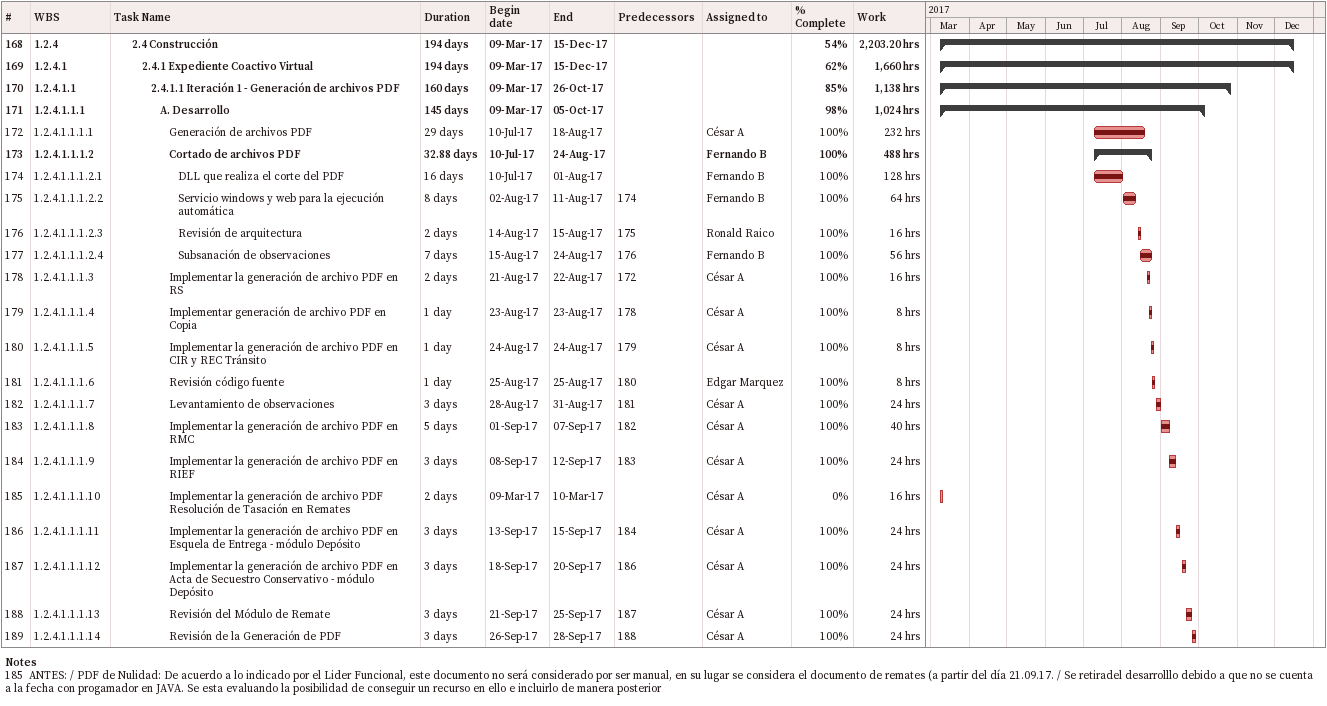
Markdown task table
| ID | WBS | Task | Duration | Start | Finish | Predecessors | Resources | % complete | Work (h) |
|---|---|---|---|---|---|---|---|---|---|
| 168 | 1.2.4 | **2.4 Construcción** | 194d | 2017-03-09 | 2017-12-15 |  |  | 54 | 2203.20 |
| 169 | 1.2.4.1 | **2.4.1 Expediente Coactivo Virtual** | 194d | 2017-03-09 | 2017-12-15 |  |  | 62 | 1660 |
| 170 | 1.2.4.1.1 | **2.4.1.1 Iteración 1 - Generación de archivos PDF** | 160d | 2017-03-09 | 2017-10-26 |  |  | 85 | 1138 |
| 171 | 1.2.4.1.1.1 | **A. Desarrollo** | 145d | 2017-03-09 | 2017-10-05 |  |  | 98 | 1024 |
| 172 | 1.2.4.1.1.1.1 | Generación de archivos PDF | 29d | 2017-07-10 | 2017-08-18 |  | César A | 100 | 232 |
| 173 | 1.2.4.1.1.1.2 | **Cortado de archivos PDF** | 32.88d | 2017-07-10 | 2017-08-24 |  | Fernando B | 100 | 488 |
| 174 | 1.2.4.1.1.1.2.1 | DLL que realiza el corte del PDF | 16d | 2017-07-10 | 2017-08-01 |  | Fernando B | 100 | 128 |
| 175 | 1.2.4.1.1.1.2.2 | Servicio windows y web para la ejecución automática | 8d | 2017-08-02 | 2017-08-11 | 174 | Fernando B | 100 | 64 |
| 176 | 1.2.4.1.1.1.2.3 | Revisión de arquitectura | 2d | 2017-08-14 | 2017-08-15 | 175 | Ronald Raico | 100 | 16 |
| 177 | 1.2.4.1.1.1.2.4 | Subsanación de observaciones | 7d | 2017-08-15 | 2017-08-24 | 176 | Fernando B | 100 | 56 |
| 178 | 1.2.4.1.1.1.3 | Implementar la generación de archivo PDF en RS | 2d | 2017-08-21 | 2017-08-22 | 172 | César A | 100 | 16 |
| 179 | 1.2.4.1.1.1.4 | Implementar generación de archivo PDF en Copia | 1d | 2017-08-23 | 2017-08-23 | 178 | César A | 100 | 8 |
| 180 | 1.2.4.1.1.1.5 | Implementar la generación de archivo PDF en CIR y REC Tránsito | 1d | 2017-08-24 | 2017-08-24 | 179 | César A | 100 | 8 |
| 181 | 1.2.4.1.1.1.6 | Revisión código fuente | 1d | 2017-08-25 | 2017-08-25 | 180 | Edgar Marquez | 100 | 8 |
| 182 | 1.2.4.1.1.1.7 | Levantamiento de observaciones | 3d | 2017-08-28 | 2017-08-31 | 181 | César A | 100 | 24 |
| 183 | 1.2.4.1.1.1.8 | Implementar la generación de archivo PDF en RMC | 5d | 2017-09-01 | 2017-09-07 | 182 | César A | 100 | 40 |
| 184 | 1.2.4.1.1.1.9 | Implementar la generación de archivo PDF en RIEF | 3d | 2017-09-08 | 2017-09-12 | 183 | César A | 100 | 24 |
| 185 | 1.2.4.1.1.1.10 | Implementar la generación de archivo PDF Resolución de Tasación en Remates | 2d | 2017-03-09 | 2017-03-10 |  | César A | 0 | 16 |
| 186 | 1.2.4.1.1.1.11 | Implementar la generación de archivo PDF en Esquela de Entrega - módulo Depósito | 3d | 2017-09-13 | 2017-09-15 | 184 | César A | 100 | 24 |
| 187 | 1.2.4.1.1.1.12 | Implementar la generación de archivo PDF en Acta de Secuestro Conservativo - módulo Depósito | 3d | 2017-09-18 | 2017-09-20 | 186 | César A | 100 | 24 |
| 188 | 1.2.4.1.1.1.13 | Revisión del Módulo de Remate | 3d | 2017-09-21 | 2017-09-25 | 187 | César A | 100 | 24 |
| 189 | 1.2.4.1.1.1.14 | Revisión de la Generación de PDF | 3d | 2017-09-26 | 2017-09-28 | 188 | César A | 100 | 24 |

Notes
- 185: ANTES: / PDF de Nulidad: De acuerdo a lo indicado por el Lider Funcional, este documento no será considerado por ser manual, en su lugar se considera el documento de remates (a partir del día 21.09.17. / Se retiradel desarrolllo debido a que no se cuenta a la fecha con progamador en JAVA. Se esta evaluando la posibilidad de conseguir un recurso en ello e incluirlo de manera posterior
